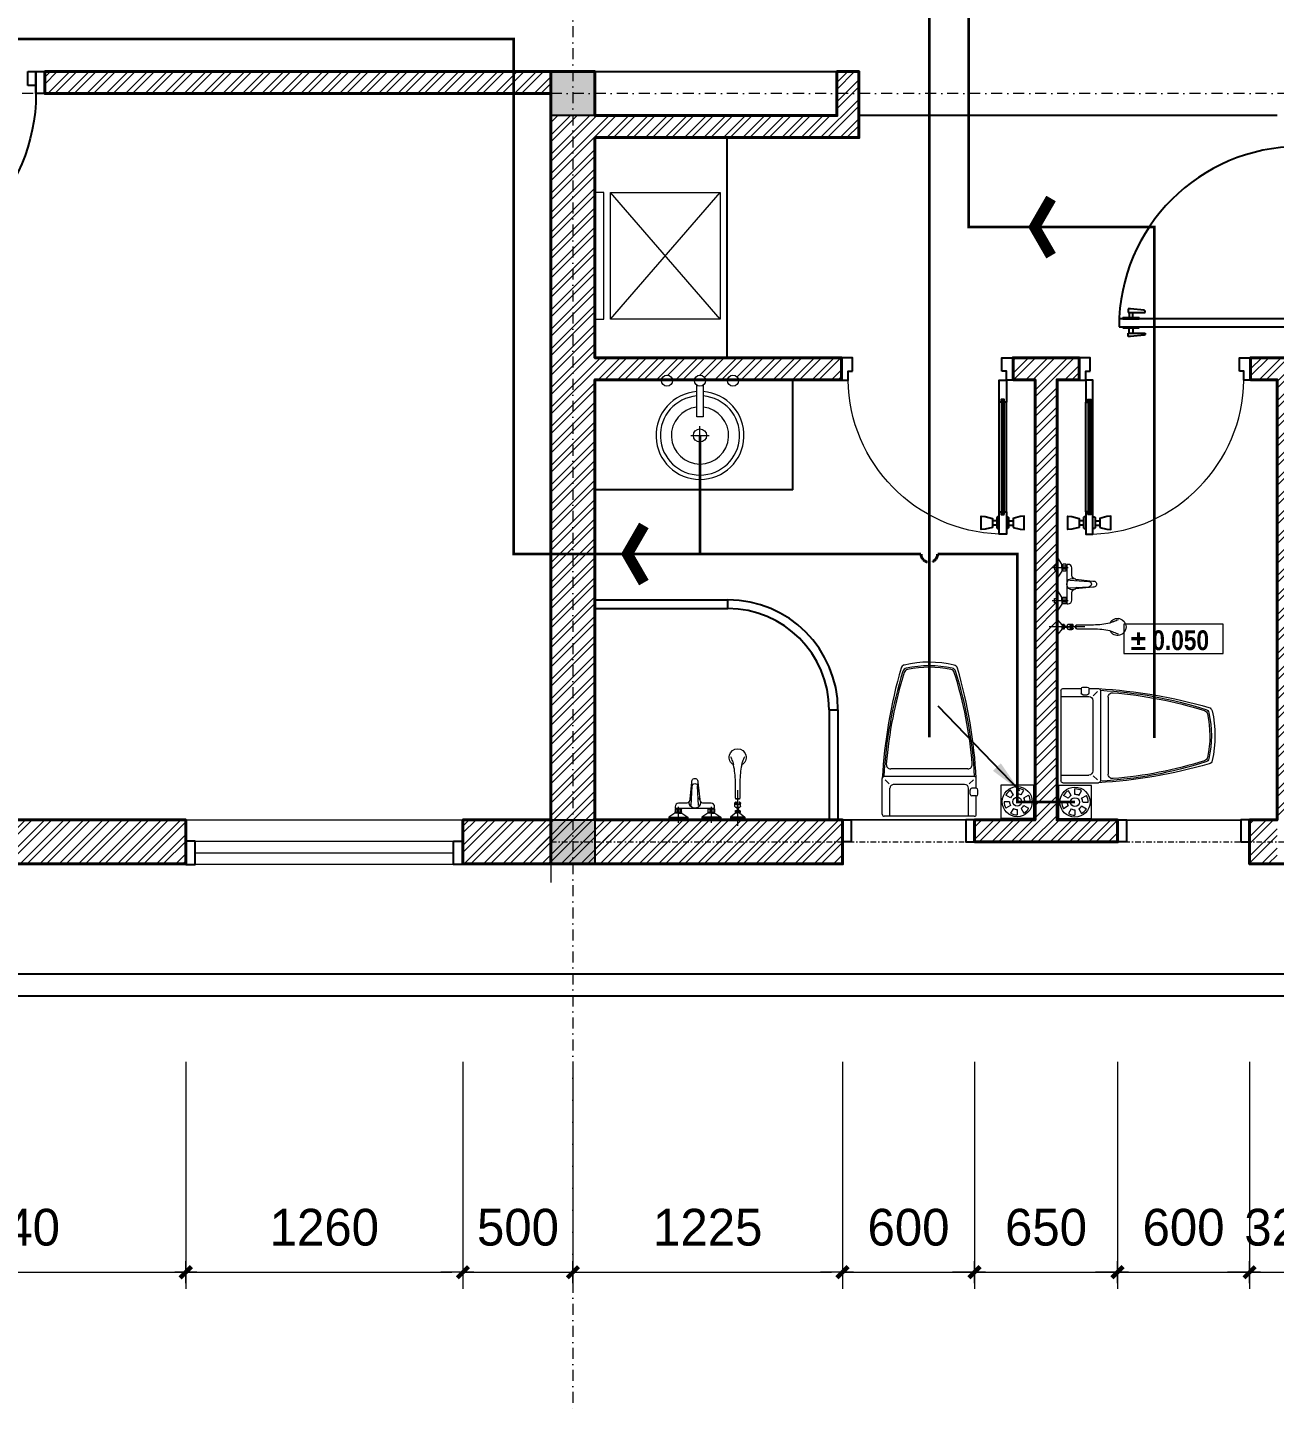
# Model space of a CAD drawing. Header units: millimetres. Extents: x 615730 to 2792744, y 139412 to 597571.
# Drawn here: x 733724 to 739390, y 264875 to 271172 of the extents above; entities that cross this region are included whole.
import ezdxf

# ---------------------------------------------------------------- set-up
doc = ezdxf.new("R2010")
doc.units = ezdxf.units.MM
doc.header["$MEASUREMENT"] = 0
doc.header["$PDMODE"] = 34
for name, pattern in [('DASHDOT', [1, 0.5, -0.25, 0, -0.25]), ('DASHED2', [0.375, 0.25, -0.125]), ('HIDDEN2', [0.1875, 0.125, -0.0625])]:
    doc.linetypes.add(name, pattern=pattern)
doc.layers.get('0').update_dxf_attribs({"lineweight": 5})
for name, color, linetype, lineweight in [('1', 1, 'Continuous', 40), ('1L', 1, 'Continuous', 9), ('AN_0.20', 2, 'Continuous', 20), ('AN_CUA', 51, 'Continuous', 15), ('net dut', 6, 'DASHDOT', 40), ('NETNGOAITUONG', 1, 'Continuous', 40), ('NTHAY1', 61, 'Continuous', 25), ('TIM TRUC', 149, 'DASHDOT', 9), ('VATDUNG', 33, 'Continuous', 13), ('VLIEU', 250, 'Continuous', 9)]:
    doc.layers.add(name, color=color, linetype=linetype, lineweight=lineweight)
for name, color, linetype in [('AN_TEXT', 254, 'Continuous'), ('CUA', 132, 'Continuous'), ('DOORS', 1, 'Continuous'), ('NET MANH', 252, 'Continuous'), ('NETCAT', 4, 'Continuous'), ('SWING', 7, 'Continuous'), ('THBI-VS', 1, 'Continuous'), ('VL', 155, 'Continuous')]:
    doc.layers.add(name, color=color, linetype=linetype)
doc.styles.add('H-B', font='')
doc.styles.add('VN HELL-B', font='')
doc.styles.add('VNI-AVO', font='vni-roms.shx')
doc.styles.get('H-B').set_extended_font_data('VNI-Helve-Condense', bold=True)
doc.styles.get('VN HELL-B').set_extended_font_data('VNI-Helve-Condense', bold=True)
doc.dimstyles.new('1-50b', dxfattribs={"dimtxt": 167, "dimasz": 50, "dimexe": 75, "dimexo": 150, "dimgap": 120, "dimtad": 1, "dimdec": 0, "dimzin": 12, "dimtxsty": 'VNI-AVO', "dimblk": ']', "dimcen": 0, "dimdle": 50, "dimclrd": 252, "dimclre": 252, "dimclrt": 2, "dimadec": 0, "dimazin": 0, "dimtfac": 1, "dimtdec": 0, "dimtix": 1, "dimtmove": 2, "dimatfit": 0, "dimldrblk": 'OPEN90', "dimfxl": 1, "dimlwd": -1, "dimlwe": -1, "dimarcsym": 0})
doc.dimstyles.new('LU-LD50', dxfattribs={"dimscale": 50, "dimtxt": 2, "dimasz": 3, "dimexe": 1.5, "dimexo": 1.5, "dimgap": 1, "dimtad": 1, "dimdec": 0, "dimzin": 0, "dimdsep": 46, "dimtxsty": 'VN HELL-B', "dimcen": 1, "dimdle": 1, "dimclrd": 256, "dimclre": 256, "dimclrt": 40, "dimadec": 0, "dimazin": 0, "dimtfac": 1, "dimtdec": 0, "dimtix": 1, "dimtmove": 2, "dimatfit": 3, "dimfxl": 2, "dimtolj": 1, "dimtzin": 0, "dimarcsym": 0})
pattern_1 = [(45, (54927.36, -22939.37), (-44.194174, 44.194174), []), (45, (54927.36, -22908.12), (-44.194174, 44.194174), [])]

# ---------------------------------------------------------------- blocks, each defined once
blk = doc.blocks.new('08PDRR02')
at = {"color": 0, "linetype": 'ByBlock'}
for p, q in [((1, 0), (0, 0)), ((0, 0), (0, -1)), ((1, -1), (1, 0)), ((0, -1), (1, -1))]:
    blk.add_line(p, q, dxfattribs=at)
blk = doc.blocks.new('08PDNB02')
at = {"color": 0, "linetype": 'ByBlock'}
for p, q in [((1.25, -0.55), (1.25, 2.75)), ((1.25, 2.75), (1.54, 2.75)), ((1.54, 2.75), (1.69, 2.59)), ((0, -1.62), (0, 1.62)), ((0, 1.62), (0.25, 1.62)), ((0.25, -1.62), (0.25, 1.62)), ((0.25, 0.38), (1.25, 0.38)), ((1.69, 2.59), (1.95, -0.13)), ((0.25, -1.62), (0, -1.62)), ((1.25, -0.38), (0.25, -0.38)), ((1.95, -0.55), (1.25, -0.55)), ((1.95, -0.13), (1.95, -0.55))]:
    blk.add_line(p, q, dxfattribs=at)
blk = doc.blocks.new('*U45')
at = {"layer": 'DOORS', "color": 0, "linetype": 'Continuous', "ltscale": 200}
for p, q in [((0, 15), (0, 55)), ((900, 15), (900, 55)), ((0, -25), (0, -55)), ((900, -25), (900, -55))]:
    blk.add_line(p, q, dxfattribs=at)
at = {"layer": 'SWING', "color": 1, "linetype": 'Continuous', "ltscale": 200}
blk.add_arc((0, 55), 900, 0, 90, dxfattribs=at)
at = {"layer": 'DOORS', "color": 8, "linetype": 'Continuous', "ltscale": 200, "xscale": 25.4, "yscale": 25.4, "zscale": 25.4, "rotation": 180}
blk.add_blockref('08PDNB02', (0, 895), dxfattribs=at)
at = {"layer": 'DOORS', "color": 0, "linetype": 'Continuous', "ltscale": 200, "xscale": 900, "yscale": 39.99999999999999, "rotation": 90}
blk.add_blockref('08PDRR02', (0, 55), dxfattribs=at)
at = {"layer": 'DOORS', "color": 8, "linetype": 'Continuous', "ltscale": 200, "xscale": 25.4, "yscale": -25.4, "zscale": 25.4}
blk.add_blockref('08PDNB02', (40, 895), dxfattribs=at)
at = {"layer": 'DOORS', "color": 0, "linetype": 'Continuous', "ltscale": 200, "xscale": 45, "yscale": 110}
for p in [(-45, 55), (900, 55)]:
    blk.add_blockref('08PDRR02', p, dxfattribs=at)
at = {"layer": 'DOORS', "color": 1, "linetype": 'Continuous', "ltscale": 200, "xscale": 39.99999999999999, "yscale": 69.99999999999999}
for p in [(0, 15), (860, 15)]:
    blk.add_blockref('08PDRR02', p, dxfattribs=at)
blk = doc.blocks.new('A$C15981CF1')
at = {"color": 8, "linetype": 'Continuous'}
for p, q in [((81, 101.2), (81, 598.8)), ((97.5, 611.2), (97.5, 88.8)), ((114.1, 101.2), (114.1, 598.7)), ((70.9, 60.7), (50.6, 60.7)), ((70.9, 40.5), (50.6, 40.5)), ((124.2, 60.7), (144.5, 60.7)), ((124.2, 40.5), (144.5, 40.5))]:
    blk.add_line(p, q, dxfattribs=at)
for points in [[(101.2, 740.5), (101.2, 801.3), (50.6, 801.3), (50.6, 700), (81, 700), (81, 740.5)], [(780, 740.5), (780, 801.3), (830.6, 801.3), (830.6, 700), (800.3, 700), (800.3, 740.5)], [(81, 598.8), (90.9, 598.8), (90.9, 611.2), (104.2, 611.2), (104.2, 598.7), (114.1, 598.7), (114.1, 700), (81, 700)], [(50.6, 30.4), (17.6, 21.8), (0, 20.2), (0, 81), (17.6, 79.4), (50.6, 70.9)], [(90.9, 88.8), (90.9, 101.2), (81, 101.2), (81, 0), (114.1, 0), (114.1, 101.3), (104.2, 101.3), (104.2, 88.8)], [(144.5, 30.4), (177.5, 21.8), (195.1, 20.2), (195.1, 81), (177.5, 79.4), (144.5, 70.9)]]:
    blk.add_lwpolyline(points, close=True, dxfattribs=at)
for points in [[(81, 78), (75.9, 78, 0.414214), (70.9, 72.9), (70.9, 29.7, 0.414214), (75.9, 24.6), (81, 24.6)], [(114.1, 78), (119.2, 78, -0.414214), (124.2, 72.9), (124.2, 29.7, -0.414214), (119.2, 24.6), (114.1, 24.6)]]:
    blk.add_lwpolyline(points, format="xyb", dxfattribs=at)
at = {"layer": '1L', "color": 8, "linetype": 'Continuous'}
for p, q in [((90.9, 611.2), (90.9, 88.8)), ((104.2, 611.2), (104.2, 88.8))]:
    blk.add_line(p, q, dxfattribs=at)
at = {"layer": '1L', "color": 8}
blk.add_arc((89.9, 710.1), 710.4, 271.94858, 359.18936, dxfattribs=at)
blk = doc.blocks.new('A$C1697067F')
at = {"layer": 'NETCAT', "color": 8, "linetype": 'Continuous'}
blk.add_blockref('A$C15981CF1', (0, 0), dxfattribs=at)
blk = doc.blocks.new('c2')
at = {"layer": 'VATDUNG'}
for p, q in [((-81319, -39599.8), (-81403.3, -39599.8)), ((-81361.1, -39557.6), (-81361.1, -39641.9))]:
    blk.add_line(p, q, dxfattribs=at)
blk.add_lwpolyline([(-81376.1, -39828.9), (-81376.1, -39684.4), (-81346.1, -39684.4), (-81346.1, -39828.9)], dxfattribs=at)
for centre, radius in [((-81361.1, -39599.8), 30), ((-81511.1, -39848.9), 25), ((-81361.1, -39848.9), 25), ((-81211.1, -39848.9), 25)]:
    blk.add_circle(centre, radius, dxfattribs=at)
for radius, start, end in [(200, 274.30122, 265.69878), (180, 274.78019, 265.21981), (130, 276.62581, 263.37419)]:
    blk.add_arc((-81361.1, -39599.8), radius, start, end, dxfattribs=at)
blk = doc.blocks.new('GA')
at = {"layer": 'VATDUNG', "ltscale": 3}
for p, q in [((-35.1, 0), (-60, 0)), ((-30.4, 17.5), (-52, 30)), ((-17.5, 30.4), (-30, 52)), ((0, 35.1), (0, 60)), ((17.5, 30.4), (30, 52)), ((30.4, 17.5), (52, 30)), ((-30.4, -17.5), (-52, -30)), ((-17.5, -30.4), (-30, -52)), ((0, -35.1), (0, -60)), ((17.5, -30.4), (30, -52)), ((30.4, -17.5), (52, -30)), ((35.1, 0), (60, 0))]:
    blk.add_line(p, q, dxfattribs=at)
blk.add_lwpolyline([(-75, -75), (75, -75), (75, 75), (-75, 75)], close=True, dxfattribs=at)
for radius in [68.4, 20.2]:
    blk.add_circle((0, 0), radius, dxfattribs=at)
for radius, start, end in [(60, 180, 210), (60, 120, 150), (35.1, 180, 210), (35.1, 120, 150), (60, 60, 90), (35.1, 60, 90), (35.1, 0, 30), (60, 0, 30), (60, 240, 270), (35.1, 240, 270), (35.1, 300, 330), (60, 300, 330)]:
    blk.add_arc((0, 0), radius, start, end, dxfattribs=at)
blk = doc.blocks.new('WC-P05')
at = {"layer": 'VATDUNG'}
for p, q in [((-202.4, 531.6), (-202.4, 439.1)), ((-192.4, 541.6), (262.6, 541.6)), ((-163.4, 541.6), (-163.4, 400.6)), ((233.6, 541.6), (233.6, 400.6)), ((272.6, 531.6), (272.6, 351.6)), ((-210.4, 430.1), (-210.4, 409.1)), ((-201.4, 439.1), (-180.4, 439.1)), ((-171.4, 430.1), (-171.4, 409.1)), ((-202.4, 400.1), (-202.4, 351.6)), ((-201.4, 400.1), (-180.4, 400.1)), ((-166.9, 378.6), (-188.2, 357.3)), ((-143.4, 380.6), (213.6, 380.6)), ((237.1, 378.6), (258.4, 357.3)), ((-192.4, 341.6), (262.6, 341.6)), ((-159.3, 302.6), (229.5, 302.6))]:
    blk.add_line(p, q, dxfattribs=at)
blk.add_lwpolyline([(-90.9, -221.9, 0.114547), (161, -222, 0.114547)], format="xyb", dxfattribs=at)
for centre, radius, start, end in [((-192.4, 531.6), 10, 90, 180), ((262.6, 531.6), 10, 0, 90), ((-201.4, 430.1), 9, 90, 180), ((-180.4, 430.1), 9, 0, 90), ((-201.4, 409.1), 9, 180, 270), ((2308.9, 492.3), 2515.2, 183.20675, 196.12415), ((-192.4, 351.6), 10, 180, 270), ((-180.4, 409.1), 9, 270, 0), ((-143.4, 400.6), 20, 180, 270), ((-2238.7, 492.3), 2515.2, 343.87268, 356.79325), ((213.6, 400.6), 20, 270, 0), ((262.6, 351.6), 10, 270, 0), ((1906, 447.2), 2102.6, 182.87428, 197.65536), ((-159.3, 280.1), 22.5, 90, 184.62462), ((-1835.8, 447.2), 2102.6, 342.34464, 357.12572), ((229.5, 280.1), 22.5, 355.37538, 90), ((1905.9, 447.2), 2094.5, 184.62454, 197.52765), ((-1835.8, 447.2), 2094.6, 342.46396, 355.37538), ((-85.8, -199.9), 22.5, 196.12415, 256.89941), ((-76.1, -183.7), 22.5, 197.65536, 257.50587), ((-69.9, -176.8), 22.5, 197.52765, 258.10049), ((35.1, 318), 536.4, 257.50587, 282.49413), ((35.7, 324.3), 534.7, 258.10049, 281.73735), ((139.9, -177.1), 22.5, 281.73735, 342.46396), ((146.2, -183.7), 22.5, 282.49413, 342.34464), ((155.9, -200.1), 22.5, 283.03778, 343.87268)]:
    blk.add_arc(centre, radius, start, end, dxfattribs=at)
blk = doc.blocks.new('vtt2')
at = {"layer": 'VATDUNG'}
for p, q in [((-10.1, 0), (10.1, 0)), ((10.1, 0), (10.1, -10.1)), ((139.9, 0), (139.9, -10.1)), ((160.1, 0), (139.9, 0)), ((-43.6, -15.6), (-43.6, -11)), ((-43.6, -11), (43.6, -11)), ((-15.7, -33.5), (-43.6, -15.6)), ((-43.6, -15.6), (43.6, -15.6)), ((0, -33.5), (-15.7, -33.5)), ((-14.8, -50.8), (-14.8, -38.7)), ((-13, -36.7), (-13.6, -33.5)), ((-12.8, -36.7), (-9.6, -36.7)), ((10.1, -10.1), (-10.1, -10.1)), ((-9.1, -55.9), (-9.1, -52.7)), ((-6.9, -52.1), (-6.9, -37.3)), ((-4.3, -36.7), (4.3, -36.7)), ((4.3, -52.8), (-4.3, -52.8)), ((0, -33.5), (15.7, -33.5)), ((6.9, -52.1), (6.9, -37.3)), ((9.1, -55.9), (9.1, -52.7)), ((9.6, -36.7), (12.8, -36.7)), ((12.8, -52.8), (9.6, -52.8)), ((13, -36.7), (13.6, -33.5)), ((14.8, -38.7), (14.8, -50.8)), ((15.7, -33.5), (43.6, -15.6)), ((43.6, -15.6), (43.6, -11)), ((106.4, -15.6), (106.4, -11)), ((193.6, -11), (106.4, -11)), ((134.3, -33.5), (106.4, -15.6)), ((193.6, -15.6), (106.4, -15.6)), ((150, -33.5), (134.3, -33.5)), ((135.2, -38.7), (135.2, -50.8)), ((137, -36.7), (136.4, -33.5)), ((140.4, -36.7), (137.2, -36.7)), ((137.2, -52.8), (140.4, -52.8)), ((139.9, -10.1), (160.1, -10.1)), ((140.9, -55.9), (140.9, -52.7)), ((143.1, -52.1), (143.1, -37.3)), ((154.3, -36.7), (145.7, -36.7)), ((145.7, -52.8), (154.3, -52.8)), ((150, -33.5), (165.7, -33.5)), ((156.9, -52.1), (156.9, -37.3)), ((159.1, -55.9), (159.1, -52.7)), ((162.8, -36.7), (159.6, -36.7)), ((163, -36.7), (163.6, -33.5)), ((164.8, -50.8), (164.8, -38.7)), ((165.7, -33.5), (193.6, -15.6)), ((193.6, -15.6), (193.6, -11)), ((237.1, -15.3), (237.1, -11)), ((301.9, -11), (237.1, -11)), ((260.9, -34.8), (237.1, -15.3)), ((301.9, -15.3), (237.1, -15.3)), ((280.5, -36.6), (258.5, -36.6)), ((258.5, -43.3), (258.5, -36.6)), ((258.5, -43.3), (280.5, -43.3)), ((260.9, -34.8), (269.5, -34.8)), ((260.9, -45.1), (269.5, -45.1)), ((265.7, -59.9), (267.2, -47.3)), ((278.1, -34.8), (269.5, -34.8)), ((278.1, -45.1), (269.5, -45.1)), ((273.3, -59.9), (271.8, -47.3)), ((278.1, -34.8), (301.9, -15.3)), ((280.5, -43.3), (280.5, -36.6)), ((301.9, -15.3), (301.9, -11)), ((57.9, -68.1), (62.6, -155.9)), ((92.1, -68.1), (87.4, -155.9)), ((257, -65), (257, -78.4)), ((282, -65), (282, -78.4))]:
    blk.add_line(p, q, dxfattribs=at)
at = {"layer": 'VATDUNG', "linetype": 'Continuous'}
for p, q in [((0, 10.9), (0, -62.4)), ((150, 10.9), (150, -62.4)), ((269.5, -138.3), (269.5, 24)), ((259.5, -43.3), (259.5, -36.6)), ((260.5, -43.3), (260.5, -36.6)), ((261.5, -43.3), (261.5, -36.6)), ((262.5, -43.3), (262.5, -36.6)), ((263.5, -43.3), (263.5, -36.6)), ((264.5, -43.3), (264.5, -36.6)), ((265.5, -43.3), (265.5, -36.6)), ((266.5, -43.3), (266.5, -36.6)), ((267.5, -43.3), (267.5, -36.6)), ((268.5, -43.3), (268.5, -36.6)), ((269.5, -43.3), (269.5, -36.6)), ((270.5, -43.3), (270.5, -36.6)), ((271.5, -43.3), (271.5, -36.6)), ((272.5, -43.3), (272.5, -36.6)), ((273.5, -43.3), (273.5, -36.6)), ((274.5, -43.3), (274.5, -36.6)), ((275.5, -43.3), (275.5, -36.6)), ((276.5, -43.3), (276.5, -36.6)), ((277.5, -43.3), (277.5, -36.6)), ((278.5, -43.3), (278.5, -36.6)), ((279.5, -43.3), (279.5, -36.6)), ((262.9, -85.1), (262.9, -73.3)), ((276.1, -85.1), (276.1, -73.3))]:
    blk.add_line(p, q, dxfattribs=at)
at = {"layer": 'VATDUNG'}
for points in [[(-10.1, -10.1), (-10.1, 0)], [(160.1, -10.1), (160.1, 0)]]:
    blk.add_lwpolyline(points, dxfattribs=at)
for points in [[(-9.6, -52.8), (-12.8, -52.8, -0.414214), (-14.8, -50.8)], [(52.9, -94.7, -0.076151), (50, -87.5, 0.253452), (33.2, -78.4), (1.3, -78.4, -0.414214), (-14.7, -62.4), (-14.7, -55.9), (164.7, -55.9), (164.7, -62.4, -0.414214), (148.7, -78.4), (116.8, -78.4, 0.253452), (100, -87.5, -0.076151), (97.1, -94.7)], [(159.6, -52.8), (162.8, -52.8, 0.414214), (164.8, -50.8)], [(266, -57.5, 0.018576), (264.5, -57.8, 0.076901), (260.7, -59.4, 0.107156), (257.9, -62.2, 0.146395), (257, -65, 0.146395)], [(282, -65, 0.146395), (281.1, -62.2, 0.107156), (278.3, -59.4, 0.076901), (274.5, -57.8, 0.018576), (273, -57.5, 0.063925)], [(53.1, -96.3), (61.4, -174.7, 1.184895), (88.6, -174.7), (97, -94.9)], [(261.6, -99.8, 0.24616), (259.5, -102.6), (259.5, -176.9, -0.04738), (251, -252.2, 3.957386), (288, -252.2, -0.04738), (279.5, -176.9), (279.5, -102.6, 0.182299), (278.2, -100.3, 0.036518), (277.4, -96.9, 0.144549), (261.6, -96.9, 0.036518), (260.8, -100.3)], [(269.5, -70.5, 0.063925), (264.5, -71.2, 0.076901), (260.7, -72.8, 0.107156), (257.9, -75.6, 0.146395), (257, -78.4, 0.146395), (257.9, -81.2, 0.107156), (260.7, -83.9, 0.045668), (262.9, -85.1, 0.063925)], [(276.1, -85.1, 0.045668), (278.3, -83.9, 0.107156), (281.1, -81.2, 0.146395), (282, -78.4, 0.146395), (281.1, -75.6, 0.107156), (278.3, -72.8, 0.076901), (274.5, -71.2, 0.063925), (269.5, -70.5, 0.063925)]]:
    blk.add_lwpolyline(points, format="xyb", dxfattribs=at)
at = {"layer": 'VATDUNG', "linetype": 'Continuous'}
for points in [[(269.5, -72, 0.063925), (264.9, -72.6, 0.076901), (261.5, -74.1, 0.107156), (259.1, -76.4, 0.146395), (258.5, -78.4, 0.146395), (259.1, -80.3, 0.107156), (261.5, -82.7, 0.033209), (262.9, -83.4, 0.063925)], [(276.1, -83.4, 0.033209), (277.5, -82.7, 0.107156), (279.9, -80.3, 0.146395), (280.5, -78.4, 0.146395), (279.9, -76.4, 0.107156), (277.5, -74.1, 0.076901), (274.1, -72.6, 0.063925), (269.5, -72, 0.063925)]]:
    blk.add_lwpolyline(points, format="xyb", dxfattribs=at)
at = {"layer": 'VATDUNG'}
for centre, radius, start, end in [((-12.8, -38.7), 2, 90, 180), ((-22.8, -97.2), 61.9, 75.17338, 77.7048), ((-22.8, 7.7), 61.9, 282.2952, 284.82662), ((8.9, -97.2), 61.9, 102.2952, 104.82662), ((8.9, 7.7), 61.9, 255.17338, 257.7048), ((-8.9, -97.2), 61.9, 75.17338, 77.7048), ((-8.9, 7.7), 61.9, 282.2952, 284.82662), ((22.8, -97.2), 61.9, 102.2952, 104.82662), ((22.8, 7.7), 61.9, 255.17338, 257.7048), ((12.8, -38.7), 2, 0, 90), ((12.8, -50.8), 2, 270, 0), ((75, -81.6), 25.7, 346.81476, 193.18524), ((137.2, -38.7), 2, 90, 180), ((137.2, -50.8), 2, 180, 270), ((127.2, -97.2), 61.9, 75.17338, 77.7048), ((127.2, 7.7), 61.9, 282.2952, 284.82662), ((158.9, -97.2), 61.9, 102.2952, 104.82662), ((158.9, 7.7), 61.9, 255.17338, 257.7048), ((141.1, -97.2), 61.9, 75.17338, 77.7048), ((141.1, 7.7), 61.9, 282.2952, 284.82662), ((172.8, -97.2), 61.9, 102.2952, 104.82662), ((172.8, 7.7), 61.9, 255.17338, 257.7048), ((162.8, -38.7), 2, 0, 90), ((261.3, -36.3), 1.64, 104.04866, 187.50649), ((261.3, -43.6), 1.64, 172.49351, 255.95134), ((269.1, -43.3), 4.42, 204.18155, 274.5789), ((268, -60.2), 2.4, 173.05359, 247.30921), ((269.5, -56.7), 6.2, 247.30921, 292.69079), ((269.9, -43.3), 4.42, 265.4211, 335.81845), ((271, -60.2), 2.4, 292.69079, 6.94641), ((277.7, -36.3), 1.64, 352.49351, 75.95134), ((277.7, -43.6), 1.64, 284.04866, 7.50649), ((75, -81.6), 25.7, 210.60404, 233.59857), ((33.2, -98.4), 20, 6.01469, 10.67815), ((75, -81.6), 25.7, 306.40143, 329.39596), ((116.8, -98.4), 20, 169.32185, 173.98531), ((269.5, -126.6), 28, 73.54982, 106.45018), ((275.8, -103.2), 3.78, 49.83614, 63.82585), ((75, -155.3), 12.4, 183.07101, 356.92899), ((-23251, 9104.2), 25297.4, 338.19981, 338.25273), ((31.2, -193.6), 227.5, 340.69292, 344.59806), ((-141.1, -169.6), 400.7, 347.84108, 348.1128), ((680.1, -169.6), 400.7, 191.8872, 192.15892), ((507.8, -193.6), 227.5, 195.40194, 199.30708), ((23790, 9104.2), 25297.4, 201.74727, 201.80019)]:
    blk.add_arc(centre, radius, start, end, dxfattribs=at)
blk = doc.blocks.new(']')
for p, q in [((1, 0), (-1, 0)), ((0, 1), (0, -1))]:
    blk.add_line(p, q)
at = {"color": 9, "const_width": 0.4}
blk.add_lwpolyline([(-0.51, -0.51), (0.51, 0.51)], dxfattribs=at)
blk = doc.blocks.new('*D1456')
at = {"layer": 'DEFPOINTS', "color": 0, "ltscale": 10, "transparency": 16777216}
for p in [(732802.4, 266622.2), (734442.3, 266622.2), (734442.3, 265516.4)]:
    blk.add_point(p, dxfattribs=at)
at = {"layer": 'VLIEU', "color": 252, "ltscale": 10, "transparency": 16777216}
for p, q in [((732802.4, 266472.2), (732802.4, 265441.4)), ((734442.3, 266472.2), (734442.3, 265441.4)), ((732852.4, 265516.4), (734392.3, 265516.4))]:
    blk.add_line(p, q, dxfattribs=at)
at = {"layer": 'VLIEU', "color": 252, "ltscale": 10, "transparency": 16777216, "xscale": 50, "yscale": 50, "zscale": 50, "rotation": 180}
blk.add_blockref(']', (732802.4, 265516.4), dxfattribs=at)
at = {"layer": 'VLIEU', "color": 252, "ltscale": 10, "transparency": 16777216, "xscale": 50, "yscale": 50, "zscale": 50}
blk.add_blockref(']', (734442.3, 265516.4), dxfattribs=at)
at = {"layer": 'VLIEU', "color": 2, "ltscale": 10, "transparency": 16777216, "insert": (733622.3, 265719.9), "char_height": 167, "attachment_point": 5, "style": 'VNI-AVO'}
blk.add_mtext('1640', dxfattribs=at)
blk = doc.blocks.new('_Open90')
at = {"color": 0, "linetype": 'ByBlock', "lineweight": -2}
for p, q in [((0, 0), (-1, 0)), ((-0.5, 0.5), (0, 0)), ((0, 0), (-0.5, -0.5))]:
    blk.add_line(p, q, dxfattribs=at)
blk = doc.blocks.new('*D1457')
at = {"layer": 'DEFPOINTS', "color": 0, "ltscale": 10, "transparency": 16777216}
for p in [(734442.3, 266622.2), (735702.3, 266622.2), (735702.3, 265516.4)]:
    blk.add_point(p, dxfattribs=at)
at = {"layer": 'VLIEU', "color": 252, "ltscale": 10, "transparency": 16777216}
for p, q in [((734442.3, 266472.2), (734442.3, 265441.4)), ((735702.3, 266472.2), (735702.3, 265441.4)), ((734492.3, 265516.4), (735652.3, 265516.4))]:
    blk.add_line(p, q, dxfattribs=at)
at = {"layer": 'VLIEU', "color": 252, "ltscale": 10, "transparency": 16777216, "xscale": 50, "yscale": 50, "zscale": 50, "rotation": 180}
blk.add_blockref(']', (734442.3, 265516.4), dxfattribs=at)
at = {"layer": 'VLIEU', "color": 252, "ltscale": 10, "transparency": 16777216, "xscale": 50, "yscale": 50, "zscale": 50}
blk.add_blockref(']', (735702.3, 265516.4), dxfattribs=at)
at = {"layer": 'VLIEU', "color": 2, "ltscale": 10, "transparency": 16777216, "insert": (735072.3, 265719.9), "char_height": 167, "attachment_point": 5, "style": 'VNI-AVO'}
blk.add_mtext('1260', dxfattribs=at)
blk = doc.blocks.new('*D1458')
at = {"layer": 'DEFPOINTS', "color": 0, "ltscale": 10, "transparency": 16777216}
for p in [(735702.3, 266622.2), (736202.3, 266622.2), (736202.3, 265516.4)]:
    blk.add_point(p, dxfattribs=at)
at = {"layer": 'VLIEU', "color": 252, "ltscale": 10, "transparency": 16777216}
for p, q in [((735702.3, 266472.2), (735702.3, 265441.4)), ((736202.3, 266472.2), (736202.3, 265441.4)), ((735652.3, 265516.4), (735602.3, 265516.4)), ((735702.3, 265516.4), (736202.3, 265516.4)), ((736252.3, 265516.4), (736302.3, 265516.4))]:
    blk.add_line(p, q, dxfattribs=at)
at = {"layer": 'VLIEU', "color": 252, "ltscale": 10, "transparency": 16777216, "xscale": 50, "yscale": 50, "zscale": 50}
blk.add_blockref(']', (735702.3, 265516.4), dxfattribs=at)
at = {"layer": 'VLIEU', "color": 252, "ltscale": 10, "transparency": 16777216, "xscale": 50, "yscale": 50, "zscale": 50, "rotation": 180}
blk.add_blockref(']', (736202.3, 265516.4), dxfattribs=at)
at = {"layer": 'VLIEU', "color": 2, "ltscale": 10, "transparency": 16777216, "insert": (735952.3, 265719.9), "char_height": 167, "attachment_point": 5, "style": 'VNI-AVO'}
blk.add_mtext('500', dxfattribs=at)
blk = doc.blocks.new('*D1459')
at = {"layer": 'DEFPOINTS', "color": 0, "ltscale": 10, "transparency": 16777216}
for p in [(736202.3, 266622.2), (737427.3, 266622.2), (737427.3, 265516.4)]:
    blk.add_point(p, dxfattribs=at)
at = {"layer": 'VLIEU', "color": 252, "ltscale": 10, "transparency": 16777216}
for p, q in [((736202.3, 266472.2), (736202.3, 265441.4)), ((737427.3, 266472.2), (737427.3, 265441.4)), ((736252.3, 265516.4), (737377.3, 265516.4))]:
    blk.add_line(p, q, dxfattribs=at)
at = {"layer": 'VLIEU', "color": 252, "ltscale": 10, "transparency": 16777216, "xscale": 50, "yscale": 50, "zscale": 50, "rotation": 180}
blk.add_blockref(']', (736202.3, 265516.4), dxfattribs=at)
at = {"layer": 'VLIEU', "color": 252, "ltscale": 10, "transparency": 16777216, "xscale": 50, "yscale": 50, "zscale": 50}
blk.add_blockref(']', (737427.3, 265516.4), dxfattribs=at)
at = {"layer": 'VLIEU', "color": 2, "ltscale": 10, "transparency": 16777216, "insert": (736814.8, 265719.9), "char_height": 167, "attachment_point": 5, "style": 'VNI-AVO'}
blk.add_mtext('1225', dxfattribs=at)
blk = doc.blocks.new('*D1460')
at = {"layer": 'DEFPOINTS', "color": 0, "ltscale": 10, "transparency": 16777216}
for p in [(737427.3, 266622.2), (738027.3, 266622.2), (738027.3, 265516.4)]:
    blk.add_point(p, dxfattribs=at)
at = {"layer": 'VLIEU', "color": 252, "ltscale": 10, "transparency": 16777216}
for p, q in [((737427.3, 266472.2), (737427.3, 265441.4)), ((738027.3, 266472.2), (738027.3, 265441.4)), ((737377.3, 265516.4), (737327.3, 265516.4)), ((737427.3, 265516.4), (738027.3, 265516.4)), ((738077.3, 265516.4), (738127.3, 265516.4))]:
    blk.add_line(p, q, dxfattribs=at)
at = {"layer": 'VLIEU', "color": 252, "ltscale": 10, "transparency": 16777216, "xscale": 50, "yscale": 50, "zscale": 50}
blk.add_blockref(']', (737427.3, 265516.4), dxfattribs=at)
at = {"layer": 'VLIEU', "color": 252, "ltscale": 10, "transparency": 16777216, "xscale": 50, "yscale": 50, "zscale": 50, "rotation": 180}
blk.add_blockref(']', (738027.3, 265516.4), dxfattribs=at)
at = {"layer": 'VLIEU', "color": 2, "ltscale": 10, "transparency": 16777216, "insert": (737727.3, 265719.9), "char_height": 167, "attachment_point": 5, "style": 'VNI-AVO'}
blk.add_mtext('600', dxfattribs=at)
blk = doc.blocks.new('*D1461')
at = {"layer": 'DEFPOINTS', "color": 0, "ltscale": 10, "transparency": 16777216}
for p in [(738027.3, 266622.2), (738677.3, 266622.2), (738677.3, 265516.4)]:
    blk.add_point(p, dxfattribs=at)
at = {"layer": 'VLIEU', "color": 252, "ltscale": 10, "transparency": 16777216}
for p, q in [((738027.3, 266472.2), (738027.3, 265441.4)), ((738677.3, 266472.2), (738677.3, 265441.4)), ((737977.3, 265516.4), (737927.3, 265516.4)), ((738027.3, 265516.4), (738677.3, 265516.4)), ((738727.3, 265516.4), (738777.3, 265516.4))]:
    blk.add_line(p, q, dxfattribs=at)
at = {"layer": 'VLIEU', "color": 252, "ltscale": 10, "transparency": 16777216, "xscale": 50, "yscale": 50, "zscale": 50}
blk.add_blockref(']', (738027.3, 265516.4), dxfattribs=at)
at = {"layer": 'VLIEU', "color": 252, "ltscale": 10, "transparency": 16777216, "xscale": 50, "yscale": 50, "zscale": 50, "rotation": 180}
blk.add_blockref(']', (738677.3, 265516.4), dxfattribs=at)
at = {"layer": 'VLIEU', "color": 2, "ltscale": 10, "transparency": 16777216, "insert": (738352.3, 265719.9), "char_height": 167, "attachment_point": 5, "style": 'VNI-AVO'}
blk.add_mtext('650', dxfattribs=at)
blk = doc.blocks.new('*D1462')
at = {"layer": 'DEFPOINTS', "color": 0, "ltscale": 10, "transparency": 16777216}
for p in [(738677.3, 266622.2), (739277.3, 266622.2), (739277.3, 265516.4)]:
    blk.add_point(p, dxfattribs=at)
at = {"layer": 'VLIEU', "color": 252, "ltscale": 10, "transparency": 16777216}
for p, q in [((738677.3, 266472.2), (738677.3, 265441.4)), ((739277.3, 266472.2), (739277.3, 265441.4)), ((738627.3, 265516.4), (738577.3, 265516.4)), ((738677.3, 265516.4), (739277.3, 265516.4)), ((739327.3, 265516.4), (739377.3, 265516.4))]:
    blk.add_line(p, q, dxfattribs=at)
at = {"layer": 'VLIEU', "color": 252, "ltscale": 10, "transparency": 16777216, "xscale": 50, "yscale": 50, "zscale": 50}
blk.add_blockref(']', (738677.3, 265516.4), dxfattribs=at)
at = {"layer": 'VLIEU', "color": 252, "ltscale": 10, "transparency": 16777216, "xscale": 50, "yscale": 50, "zscale": 50, "rotation": 180}
blk.add_blockref(']', (739277.3, 265516.4), dxfattribs=at)
at = {"layer": 'VLIEU', "color": 2, "ltscale": 10, "transparency": 16777216, "insert": (738977.3, 265719.9), "char_height": 167, "attachment_point": 5, "style": 'VNI-AVO'}
blk.add_mtext('600', dxfattribs=at)
blk = doc.blocks.new('*D1463')
at = {"layer": 'DEFPOINTS', "color": 0, "ltscale": 10, "transparency": 16777216}
for p in [(739277.3, 266622.2), (739602.3, 266622.2), (739602.3, 265516.4)]:
    blk.add_point(p, dxfattribs=at)
at = {"layer": 'VLIEU', "color": 252, "ltscale": 10, "transparency": 16777216}
for p, q in [((739277.3, 266472.2), (739277.3, 265441.4)), ((739602.3, 266472.2), (739602.3, 265441.4)), ((739227.3, 265516.4), (739177.3, 265516.4)), ((739277.3, 265516.4), (739602.3, 265516.4)), ((739652.3, 265516.4), (739702.3, 265516.4))]:
    blk.add_line(p, q, dxfattribs=at)
at = {"layer": 'VLIEU', "color": 252, "ltscale": 10, "transparency": 16777216, "xscale": 50, "yscale": 50, "zscale": 50}
blk.add_blockref(']', (739277.3, 265516.4), dxfattribs=at)
at = {"layer": 'VLIEU', "color": 252, "ltscale": 10, "transparency": 16777216, "xscale": 50, "yscale": 50, "zscale": 50, "rotation": 180}
blk.add_blockref(']', (739602.3, 265516.4), dxfattribs=at)
at = {"layer": 'VLIEU', "color": 2, "ltscale": 10, "transparency": 16777216, "insert": (739439.8, 265719.9), "char_height": 167, "attachment_point": 5, "style": 'VNI-AVO'}
blk.add_mtext('325', dxfattribs=at)

msp = doc.modelspace()

# ---------------------------------------------------------------- hatches: boundary and pattern name
at = {"layer": 'VLIEU', "ltscale": 10}
h = msp.add_hatch(dxfattribs=at)
h.set_pattern_fill('STEEL', color=256, scale=500, style=0)
h.set_pattern_definition(pattern_1)
h.paths.add_polyline_path([(736102.3, 270972.2), (733802.4, 270972.2), (733802.4, 270872.2), (736102.3, 270872.2)])
h.paths.add_polyline_path([(736302.3, 270672.2), (737501.8, 270672.2), (737501.8, 270972.2), (737401.8, 270972.2), (737401.8, 270772.2), (736302.3, 270772.2), (736302.3, 270772.2), (736102.3, 270772.2), (736102.3, 267572.2), (735702.3, 267572.2), (735702.3, 267372.2), (737427.3, 267372.2), (737427.3, 267572.2), (736502.3, 267572.2), (736302.3, 267572.2), (736302.3, 269572.2), (736605, 269572.2, -0.84099), (736654.2, 269572.2), (736755, 269572.2, -0.84099), (736804.2, 269572.2), (736905, 269572.2, -0.84099), (736954.2, 269572.2), (737422.3, 269572.2), (737422.3, 269672.2), (736302.3, 269672.2), (736302.3, 269847.4), (736302.3, 269847.4), (736302.3, 270423.4), (736302.3, 270423.4)])
h = msp.add_hatch(dxfattribs=at)
h.set_pattern_fill('STEEL', color=256, scale=500, style=0)
h.set_pattern_definition(pattern_1)
h.paths.add_polyline_path([(738402.3, 268873.2), (738402.3, 269572.2), (738502.3, 269572.2), (738502.3, 269672.2), (738302.3, 269672.2), (738202.3, 269672.2), (738202.3, 269572.2), (738302.3, 269572.2), (738302.3, 267572.2), (738027.3, 267572.2), (738027.3, 267472.2), (738677.3, 267472.2), (738677.3, 267572.2), (738402.3, 267572.2), (738402.3, 268416.8), (738401.9, 268416.8), (738401.9, 268481.5), (738402.3, 268481.5), (738402.3, 268525.1), (738401.9, 268525.1), (738401.9, 268558.6), (738390.9, 268558.6), (738390.9, 268578.7), (738401.9, 268578.7), (738401.9, 268612.2), (738402.3, 268612.2), (738402.3, 268675.1), (738401.9, 268675.1), (738401.9, 268708.6), (738390.9, 268708.6), (738390.9, 268728.7), (738401.9, 268728.7), (738401.9, 268762.2), (738402.3, 268762.2)])
h.paths.add_polyline_path([(739602.3, 269772.2), (739502.3, 269772.2), (739502.3, 269672.2), (739282.3, 269672.2), (739282.3, 269572.2), (739402.3, 269572.2), (739402.3, 267572.2), (739602.3, 267572.2)])
h = msp.add_hatch(dxfattribs=at)
h.set_pattern_fill('STEEL', color=256, scale=500, style=0)
h.set_pattern_definition([(45, (54927.36, -21894.54), (-44.194174, 44.194174), []), (45, (54927.36, -21863.29), (-44.194174, 44.194174), [])])
h.paths.add_polyline_path([(734442.3, 267572.2), (732802.4, 267572.2), (732802.4, 267372.2), (734442.3, 267372.2)])
h = msp.add_hatch(dxfattribs=at)
h.set_pattern_fill('STEEL', color=256, scale=500, style=0)
h.set_pattern_definition(pattern_1)
h.paths.add_polyline_path([(737427.3, 267572.2), (736841.4, 267572.2), (736841.4, 267569.4), (736821.3, 267569.4), (736821.3, 267572.2), (736691.4, 267572.2), (736691.4, 267569.4), (736671.3, 267569.4), (736671.3, 267572.2), (736502.3, 267572.2), (736302.3, 267572.2), (736302.3, 267372.2), (737427.3, 267372.2)])
h.paths.add_polyline_path([(736102.3, 267572.2), (735702.3, 267572.2), (735702.3, 267475.2), (735702.3, 267475.2), (735702.3, 267372.2), (736102.3, 267372.2)])
h = msp.add_hatch(dxfattribs=at)
h.set_pattern_fill('STEEL', color=256, scale=500, style=0)
h.set_pattern_definition(pattern_1)
h.paths.add_polyline_path([(739402.3, 267572.2), (739277.3, 267572.2), (739277.3, 267372.2), (739402.3, 267372.2)])

# ---------------------------------------------------------------- linework, layer by layer
at = {"layer": 'AN_0.20', "ltscale": 2}
msp.add_lwpolyline([(738705.4, 268328.1), (739157.5, 268328.1), (739157.5, 268461.1), (738705.4, 268461.1)], close=True, dxfattribs=at)
at = {"layer": 'AN_CUA', "ltscale": 2}
for p, q in [((737987.3, 267572.2), (737467.3, 267572.2)), ((737987.3, 267571.2), (737467.3, 267571.2)), ((738717.3, 267572.2), (739237.3, 267572.2)), ((738717.3, 267571.2), (739237.3, 267571.2))]:
    msp.add_line(p, q, dxfattribs=at)
at = {"layer": 'CUA', "color": 3}
for points in [[(737427.3, 267572.2), (737467.3, 267572.2), (737467.3, 267472.2), (737427.3, 267472.2)], [(738027.3, 267572.2), (737987.3, 267572.2), (737987.3, 267472.2), (738027.3, 267472.2)], [(738677.3, 267572.2), (738717.3, 267572.2), (738717.3, 267472.2), (738677.3, 267472.2)], [(739277.3, 267572.2), (739237.3, 267572.2), (739237.3, 267472.2), (739277.3, 267472.2)]]:
    msp.add_lwpolyline(points, close=True, dxfattribs=at)
at = {"layer": 'CUA'}
for points in [[(734484.5, 267475.2), (734442.3, 267475.2), (734442.3, 267369.5), (734484.5, 267369.5), (734484.5, 267475.2)], [(735660, 267475.2), (735702.3, 267475.2), (735702.3, 267369.5), (735660, 267369.5), (735660, 267475.2)]]:
    msp.add_lwpolyline(points, dxfattribs=at)
at = {"layer": 'net dut', "linetype": 'HIDDEN2', "ltscale": 400, "const_width": 12.1}
for points in [[(738845.1, 267944.7), (738845.1, 270265.9), (738000.2, 270265.9), (738000.2, 271921.6), (731750.9, 271921.6)], [(737821.7, 267946.4), (737821.7, 271762.2), (731764.9, 271762.2)], [(737784, 268780.2), (735932.2, 268780.2), (735932.2, 271120.5), (722544.4, 271120.5)], [(736779.6, 269318.8), (736779.6, 268780.2)], [(738483.8, 267652.7), (738221.3, 267652.7), (738221.3, 268780.2), (737859.3, 268780.2)]]:
    msp.add_lwpolyline(points, dxfattribs=at)
at = {"layer": 'net dut', "color": 9, "linetype": 'DASHED2'}
for points in [[(738375.2, 270395.8, 50, 50, 0), (738300.2, 270265.9, 50, 50, 0), (738375.2, 270136, 50, 50, 0), (738300.2, 270265.9, 0, 0, 0), (738422.6, 270265.9, 0, 0, 0)], [(736524.5, 268910.2, 50, 50, 0), (736449.5, 268780.2, 50, 50, 0), (736524.5, 268650.3, 50, 50, 0), (736449.5, 268780.2, 0, 0, 0), (736572, 268780.2, 0, 0, 0)]]:
    msp.add_lwpolyline(points, format="xyseb", dxfattribs=at)
at = {"layer": 'net dut', "linetype": 'HIDDEN2', "ltscale": 400}
msp.add_arc((737821.7, 268780.2), 37.6, 180, 0, dxfattribs=at)
at = {"layer": 'NET MANH'}
for points in [[(736102.3, 270972.2), (736302.3, 270972.2), (736302.3, 270772.2), (736102.3, 270772.2)], [(736102.3, 267572.2), (736302.3, 267572.2), (736302.3, 267372.2), (736102.3, 267372.2)]]:
    msp.add_lwpolyline(points, close=True, dxfattribs=at)
for points in [[(736102.3, 270772.2), (736302.3, 270772.2), (736102.3, 270972.2), (736302.3, 270972.2)], [(736102.3, 267372.2), (736302.3, 267372.2), (736102.3, 267572.2), (736302.3, 267572.2)]]:
    msp.add_solid(points, dxfattribs=at)
at = {"layer": 'NETNGOAITUONG'}
for p, q in [((736102.3, 270972.2), (736102.3, 270772.2)), ((736302.3, 269572.2), (736302.3, 267572.2)), ((736102.3, 267572.2), (736102.3, 267372.2)), ((737427.3, 267572.2), (737427.3, 267472.2))]:
    msp.add_line(p, q, dxfattribs=at)
for points in [[(735702.3, 267372.2), (737427.3, 267372.2), (737427.3, 267372.2), (737427.3, 267372.2), (737427.3, 267372.2), (737427.3, 267372.2), (737427.3, 267572.2), (736502.3, 267572.2), (736302.3, 267572.2), (736302.3, 269572.2), (737422.3, 269572.2), (737422.3, 269672.2), (736302.3, 269672.2), (736302.3, 270672.2), (737501.8, 270672.2), (737501.8, 270972.2), (737401.8, 270972.2), (737401.8, 270772.2), (736302.3, 270772.2), (736302.3, 270972.2), (733802.4, 270972.2), (733802.4, 270872.2), (736102.3, 270872.2), (736102.3, 267572.2), (735702.3, 267572.2), (735702.3, 267372.2)], [(732602.4, 267572.2), (732602.4, 267372.2), (732602.4, 267372.2), (734442.3, 267372.2), (734442.3, 267572.2), (732802.4, 267572.2), (732802.4, 269122.2), (732802.4, 269122.2), (732802.4, 270672.2)], [(739502.3, 269772.2), (739602.3, 269772.2), (739602.3, 267372.2), (739277.3, 267372.2), (739277.3, 267572.2), (739402.3, 267572.2), (739402.3, 269572.2), (739282.3, 269572.2), (739282.3, 269672.2), (739502.3, 269672.2), (739502.3, 269772.2)], [(738027.3, 267472.2), (738677.3, 267472.2), (738677.3, 267572.2), (738402.3, 267572.2), (738402.3, 268873.2), (738402.3, 268873.2), (738402.3, 269572.2), (738402.3, 269572.2), (738402.3, 269572.2), (738502.3, 269572.2), (738502.3, 269672.2), (738302.3, 269672.2), (738302.3, 269672.2), (738202.3, 269672.2), (738202.3, 269572.2), (738302.3, 269572.2), (738302.3, 267572.2), (738027.3, 267572.2), (738027.3, 267472.2)]]:
    msp.add_lwpolyline(points, dxfattribs=at)
at = {"layer": 'TIM TRUC', "ltscale": 100}
for p, q in [((736202.3, 279386.8), (736202.3, 264875.4)), ((741456.5, 270872.2), (728702.4, 270872.2))]:
    msp.add_line(p, q, dxfattribs=at)
at = {"layer": 'TIM TRUC', "ltscale": 50}
msp.add_line((736102.3, 267472.2), (741057.2, 267472.2), dxfattribs=at)
at = {"layer": 'VATDUNG'}
for p, q in [((736871.3, 269847.4), (736372.3, 270423.4)), ((736372.3, 269847.4), (736871.3, 270423.4))]:
    msp.add_line(p, q, dxfattribs=at)
for points in [[(736342.3, 269847.4), (736342.3, 270423.4), (736302.3, 270423.4), (736302.3, 269847.4)], [(736372.3, 269847.4), (736372.3, 270423.4), (736871.3, 270423.4), (736871.3, 269847.4)]]:
    msp.add_lwpolyline(points, close=True, dxfattribs=at)
at = {"layer": 'VL', "ltscale": 10}
for p, q in [((736302.3, 270972.2), (737401.8, 270972.2)), ((739402.3, 270772.2), (737501.8, 270772.2)), ((736902.1, 270672.2), (736902.1, 269672.2)), ((737201.3, 269072.2), (737201.3, 269572.9)), ((737201.3, 269072.2), (736302.3, 269072.2)), ((736302.3, 268572.2), (736906.4, 268572.2)), ((736906.4, 268532.2), (736906.4, 268572.2)), ((736302.3, 268532.2), (736906.4, 268532.2)), ((737366.4, 268072.2), (737366.4, 267572.2)), ((737366.4, 268072.2), (737406.4, 268072.2)), ((737406.4, 268072.2), (737406.4, 267572.2)), ((732802.4, 266872.2), (740693.2, 266872.2)), ((732802.4, 266772.2), (740688.8, 266772.2))]:
    msp.add_line(p, q, dxfattribs=at)
for radius in [500, 460]:
    msp.add_arc((736906.4, 268072.2), radius, 0, 90, dxfattribs=at)
at = {"layer": 'VLIEU', "ltscale": 10}
for p, q in [((734442.3, 267572.2), (735702.3, 267572.2)), ((734484.5, 267422.4), (735660, 267422.4)), ((736102.3, 267372.2, 280), (736102.3, 267286.8, 280))]:
    msp.add_line(p, q, dxfattribs=at)
msp.add_lwpolyline([(734484.5, 267475.2), (735660, 267475.2), (735660, 267369.5), (734484.5, 267369.5)], close=True, dxfattribs=at)

# ---------------------------------------------------------------- block references
at = {"layer": '1'}
for p in [(738221.3, 267654.7), (738483.8, 267652.7)]:
    msp.add_blockref('GA', p, dxfattribs=at)
at = {"layer": 'NETCAT', "linetype": 'Continuous', "xscale": -1}
msp.add_blockref('A$C1697067F', (738252.9, 268870.9), dxfattribs=at)
at = {"layer": 'NETCAT', "linetype": 'Continuous'}
msp.add_blockref('A$C1697067F', (738451.6, 268870.9), dxfattribs=at)
at = {"layer": 'NTHAY1'}
for p, xscale, yscale, zscale, rotation in [((732943.3, 270922.2), -0.9090857494156808, 0.9090857494156808, 0.9090857494239059, 180), ((739552.3, 269813.1), 0.9090857494165426, 0.9090857494165426, 0.9090857494165426, 89.99913866156623)]:
    msp.add_blockref('*U45', p, dxfattribs=dict(at, xscale=xscale, yscale=yscale, zscale=zscale, rotation=rotation))
at = {"layer": 'THBI-VS', "rotation": 180}
msp.add_blockref('c2', (655418.5, 229719.1), dxfattribs=at)
at = {"layer": 'THBI-VS', "xscale": -1}
for p, rotation in [((738390.9, 268718.6), 90), ((736681.3, 267569.4), 180)]:
    msp.add_blockref('vtt2', p, dxfattribs=dict(at, rotation=rotation))
at = {"layer": 'THBI-VS'}
for p, xscale, yscale, zscale, rotation in [((737853.2, 268076), 0.9001512858085334, 0.9001512858085334, 0.9001512858085334, 180), ((738907.3, 267986.2), -0.9001512858085334, 0.9001512859249488, 0.9001512859304084, 90)]:
    msp.add_blockref('WC-P05', p, dxfattribs=dict(at, xscale=xscale, yscale=yscale, zscale=zscale, rotation=rotation))

# ---------------------------------------------------------------- texts
at = {"layer": 'AN_TEXT', "ltscale": 2, "insert": (738737.6, 268342.2), "char_height": 90, "width": 541.6, "attachment_point": 7, "style": 'H-B'}
msp.add_mtext('%%P 0.050', dxfattribs=at)

# ---------------------------------------------------------------- dimensions: what is measured, and where the dimension line sits
at = {"layer": 'VLIEU', "ltscale": 10}
for base, p1, p2, picture, middle in [((734442.3, 265516.4), (732802.4, 266622.2), (734442.3, 266622.2), '*D1456', (733622.3, 265719.9)), ((735702.3, 265516.4), (734442.3, 266622.2), (735702.3, 266622.2), '*D1457', (735072.3, 265719.9)), ((736202.3, 265516.4), (735702.3, 266622.2), (736202.3, 266622.2), '*D1458', (735952.3, 265719.9)), ((737427.3, 265516.4), (736202.3, 266622.2), (737427.3, 266622.2), '*D1459', (736814.8, 265719.9)), ((738027.3, 265516.4), (737427.3, 266622.2), (738027.3, 266622.2), '*D1460', (737727.3, 265719.9)), ((738677.3, 265516.4), (738027.3, 266622.2), (738677.3, 266622.2), '*D1461', (738352.3, 265719.9)), ((739277.3, 265516.4), (738677.3, 266622.2), (739277.3, 266622.2), '*D1462', (738977.3, 265719.9)), ((739602.3, 265516.4), (739277.3, 266622.2), (739602.3, 266622.2), '*D1463', (739439.8, 265719.9))]:
    dim = msp.add_linear_dim(base=base, p1=p1, p2=p2, dimstyle='1-50b', override={"dimfxl": 2}, dxfattribs=at)
    dim.commit()
    dim.dimension.update_dxf_attribs({"geometry": picture, "text_midpoint": middle})

# ---------------------------------------------------------------- leaders
at = {"layer": 'AN_0.20'}
msp.add_leader([(738233, 267704.1), (737862.5, 268088.2)], dimstyle='LU-LD50', override={"dimgap": 1, "dimtad": 0}, dxfattribs=at)

doc.saveas('drawing.dxf')
